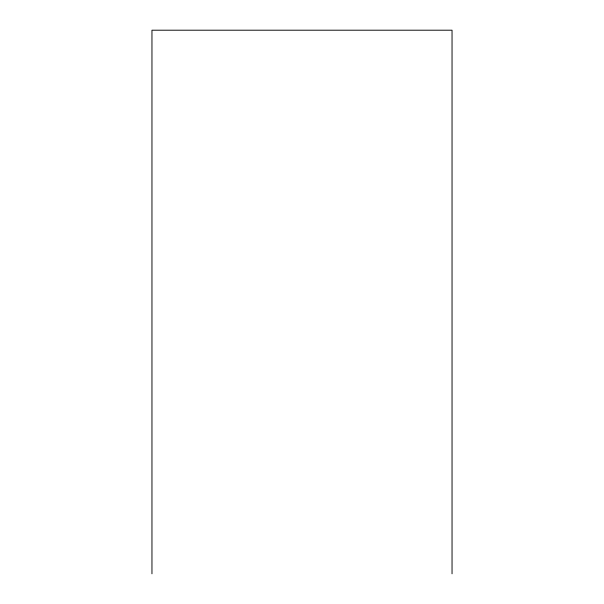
<?xml version="1.0" encoding="UTF-8"?>
<svg xmlns="http://www.w3.org/2000/svg" width="604" height="604" viewBox="0 0 604 604"><rect width="100%" height="100%" fill="white"/><g stroke="black" fill="none" stroke-linecap="round" stroke-linejoin="round"><path stroke-width="0.91" d="M452.041 573.8L452.041 30.2L151.959 30.2L151.959 573.8"/></g></svg>
